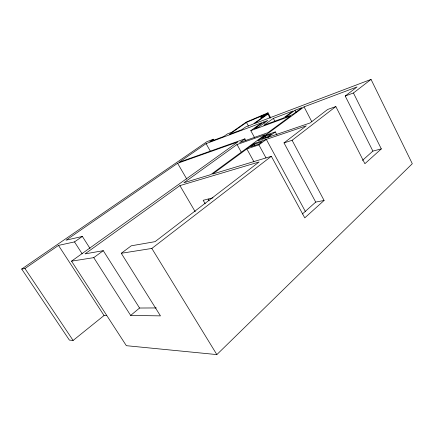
<?xml version="1.0" encoding="UTF-8"?>
<svg xmlns="http://www.w3.org/2000/svg" width="434" height="434" viewBox="0 0 434 434"><rect width="100%" height="100%" fill="white"/><g stroke="black" fill="none" stroke-linecap="round" stroke-linejoin="round"><path stroke-width="0.65" d="M89.974 248.384L82.352 236.427L66.076 240.176L177.598 163.287L237.81 141.967L71.534 261.159L126.348 345.686L216.848 354.589L412.3 163.716L371.043 79.411L254.454 123.636L267.935 114.093L270.16 118.243M324.089 200.459L304.771 217.863L271.326 156.305L212.638 174.056L254.205 143.497L306.252 125.849L284.01 142.889L315.713 202.092L324.089 200.459L292.093 140.296L284.01 142.889M371.043 79.411L353.439 92.984L381.318 148.895L364.885 163.705L335.845 106.552L327.648 109.466L309.974 123.001L257.829 140.833L304.06 106.845L357.052 86.941L345.214 96.012L372.887 151.092L362.428 160.423M302.379 213.989L315.713 202.092M71.534 261.159L93.755 257.639L130.656 315.431L139.564 308.026L156.332 307.945M214.065 140.377L213.403 139.206L206.937 141.663L21.7 269.047L69.369 340.077L73.107 340.446L104.046 315.518L106.704 315.561M130.656 315.431L160.461 315.876L121.276 253.282L151.84 248.443L271.326 156.305M292.093 140.296L335.845 106.552M121.276 253.282L131.258 245.807L155.047 241.657L259.071 161.985L179.909 185.611L85.053 253.863L103.276 250.684L139.564 308.026M253.993 161.882L246.843 148.911L258.897 144.896L266.313 139.39L305.362 211.477M267.903 137.388L275.302 131.909L276.897 134.882M254.183 144.294L250.836 146.763L258.881 144.072L262.25 141.576L254.183 144.294L254.834 145.482M265.239 136.157L261.773 138.706L267.827 136.629L271.304 134.057L265.239 136.157L265.885 137.345M93.755 257.639L103.276 250.684M295.006 110.247L285.333 117.31L292.342 114.722L302.048 107.599L295.006 110.247L296.259 112.628M237.024 144.517L183.886 182.752L210.74 174.631L265.131 134.703L237.024 144.517L241.592 152.757M245.856 140.649L244.874 138.869L239.731 142.569L267.887 132.679L290.568 116.024L250.787 130.656L254.671 137.773M273.355 118.379L263.785 125.263L283.397 118.026L293.064 110.974L273.355 118.379L274.944 121.352M250.787 130.656L262.027 122.632L206.079 143.643L179.139 162.224L244.874 138.869M263.753 121.981L254.237 128.784L258.284 127.292L267.821 120.457L263.753 121.981L264.393 123.169M260.915 117.321L264.604 114.717L246.447 122.431L229.353 134.372L241.689 129.723L245.536 127.021L252.827 124.254L264.702 115.851L260.915 117.321L261.55 118.504M270.566 117.592L268.011 112.824L264.116 115.574L267.935 114.093M21.7 269.047L24.955 268.532L58.498 245.405L74.502 241.906L82.352 236.427M213.403 139.206L209.66 141.793L223.781 136.471L227.573 133.835L231.669 132.278L246.311 122.057L268.011 112.824M345.214 96.012L353.439 92.984M265.185 135.424L275.302 131.909M372.887 151.092L381.318 148.895M212.996 197.839L203.161 200.291L205.195 203.79M24.955 268.532L73.107 340.446M58.498 245.405L104.046 315.518M74.502 241.906L82.172 253.847M151.84 248.443L216.848 354.589M179.909 185.611L195.229 211.759M177.598 163.287L186.804 179.112M208.13 199.049L209.145 200.812M206.079 143.643L210.398 151.265M258.897 144.896L266.004 157.916M246.447 122.431L248.389 125.99M304.06 106.845L311.829 121.78"/></g></svg>
